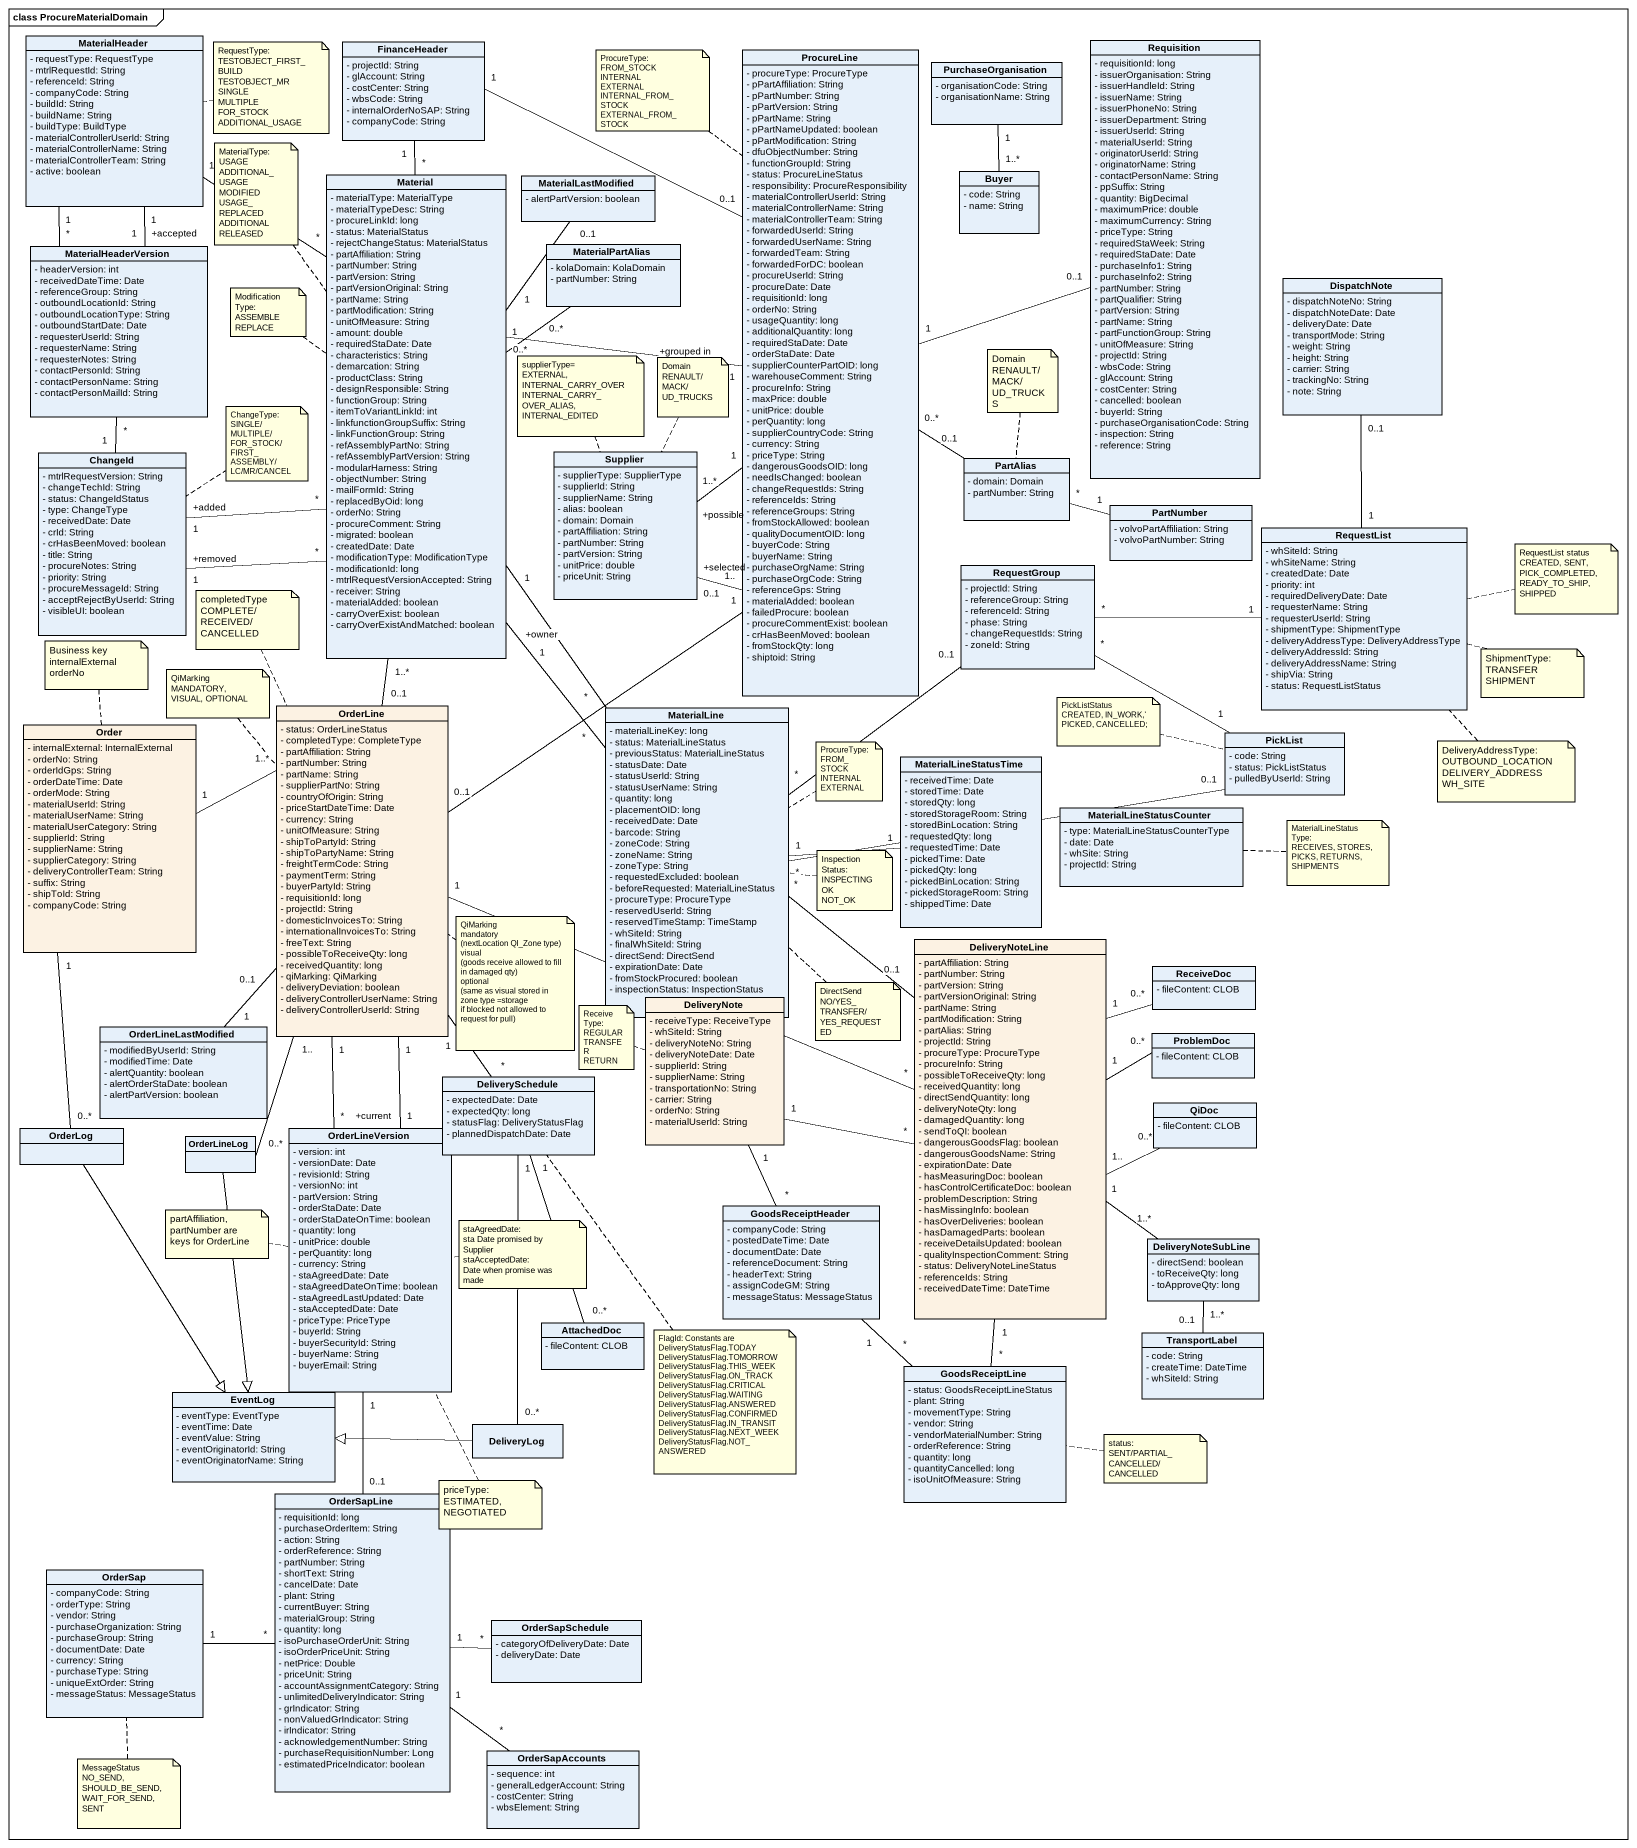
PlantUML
@startuml
mainframe class ProcureMaterialDomain
hide circle
hide empty members
skinparam classAttributeIconSize 0
class MaterialHeader {
  - requestType: RequestType
  - mtrlRequestId: String
  - referenceId: String
  - companyCode: String
  - buildId: String
  - buildName: String
  - buildType: BuildType
  - materialControllerUserId: String
  - materialControllerName: String
  - materialControllerTeam: String
  - active: boolean
}
class FinanceHeader {
  - projectId: String
  - glAccount: String
  - costCenter: String
  - wbsCode: String
  - internalOrderNoSAP: String
  - companyCode: String
}
class ProcureLine {
  - procureType: ProcureType
  - pPartAffiliation: String
  - pPartNumber: String
  - pPartVersion: String
  - pPartName: String
  - pPartNameUpdated: boolean
  - pPartModification: String
  - dfuObjectNumber: String
  - functionGroupId: String
  - status: ProcureLineStatus
  - responsibility: ProcureResponsibility
  - materialControllerUserId: String
  - materialControllerName: String
  - materialControllerTeam: String
  - forwardedUserId: String
  - forwardedUserName: String
  - forwardedTeam: String
  - forwardedForDC: boolean
  - procureUserId: String
  - procureDate: Date
  - requisitionId: long
  - orderNo: String
  - usageQuantity: long
  - additionalQuantity: long
  - requiredStaDate: Date
  - orderStaDate: Date
  - supplierCounterPartOID: long
  - warehouseComment: String
  - procureInfo: String
  - maxPrice: double
  - unitPrice: double
  - perQuantity: long
  - supplierCountryCode: String
  - currency: String
  - priceType: String
  - dangerousGoodsOID: long
  - needIsChanged: boolean
  - changeRequestIds: String
  - referenceIds: String
  - referenceGroups: String
  - fromStockAllowed: boolean
  - qualityDocumentOID: long
  - buyerCode: String
  - buyerName: String
  - purchaseOrgName: String
  - purchaseOrgCode: String
  - referenceGps: String
  - materialAdded: boolean
  - failedProcure: boolean
  - procureCommentExist: boolean
  - crHasBeenMoved: boolean
  - fromStockQty: long
  - shiptoid: String
}
class Requisition {
  - requisitionId: long
  - issuerOrganisation: String
  - issuerHandleId: String
  - issuerName: String
  - issuerPhoneNo: String
  - issuerDepartment: String
  - issuerUserId: String
  - materialUserId: String
  - originatorUserId: String
  - originatorName: String
  - contactPersonName: String
  - ppSuffix: String
  - quantity: BigDecimal
  - maximumPrice: double
  - maximumCurrency: String
  - priceType: String
  - requiredStaWeek: String
  - requiredStaDate: Date
  - purchaseInfo1: String
  - purchaseInfo2: String
  - partNumber: String
  - partQualifier: String
  - partVersion: String
  - partName: String
  - partFunctionGroup: String
  - unitOfMeasure: String
  - projectId: String
  - wbsCode: String
  - glAccount: String
  - costCenter: String
  - cancelled: boolean
  - buyerId: String
  - purchaseOrganisationCode: String
  - inspection: String
  - reference: String
}
class PurchaseOrganisation {
  - organisationCode: String
  - organisationName: String
}
class Material {
  - materialType: MaterialType
  - materialTypeDesc: String
  - procureLinkId: long
  - status: MaterialStatus
  - rejectChangeStatus: MaterialStatus
  - partAffiliation: String
  - partNumber: String
  - partVersion: String
  - partVersionOriginal: String
  - partName: String
  - partModification: String
  - unitOfMeasure: String
  - amount: double
  - requiredStaDate: Date
  - characteristics: String
  - demarcation: String
  - productClass: String
  - designResponsible: String
  - functionGroup: String
  - itemToVariantLinkId: int
  - linkfunctionGroupSuffix: String
  - linkFunctionGroup: String
  - refAssemblyPartNo: String
  - refAssemblyPartVersion: String
  - modularHarness: String
  - objectNumber: String
  - mailFormId: String
  - replacedByOid: long
  - orderNo: String
  - procureComment: String
  - migrated: boolean
  - createdDate: Date
  - modificationType: ModificationType
  - modificationId: long
  - mtrlRequestVersionAccepted: String
  - receiver: String
  - materialAdded: boolean
  - carryOverExist: boolean
  - carryOverExistAndMatched: boolean
}
class MaterialLastModified {
  - alertPartVersion: boolean
}
class Buyer {
  - code: String
  - name: String
}
class MaterialHeaderVersion {
  - headerVersion: int
  - receivedDateTime: Date
  - referenceGroup: String
  - outboundLocationId: String
  - outboundLocationType: String
  - outboundStartDate: Date
  - requesterUserId: String
  - requesterName: String
  - requesterNotes: String
  - contactPersonId: String
  - contactPersonName: String
  - contactPersonMailId: String
}
class MaterialPartAlias {
  - kolaDomain: KolaDomain
  - partNumber: String
}
class DispatchNote {
  - dispatchNoteNo: String
  - dispatchNoteDate: Date
  - deliveryDate: Date
  - transportMode: String
  - weight: String
  - height: String
  - carrier: String
  - trackingNo: String
  - note: String
}
class ChangeId {
  - mtrlRequestVersion: String
  - changeTechId: String
  - status: ChangeIdStatus
  - type: ChangeType
  - receivedDate: Date
  - crId: String
  - crHasBeenMoved: boolean
  - title: String
  - procureNotes: String
  - priority: String
  - procureMessageId: String
  - acceptRejectByUserId: String
  - visibleUI: boolean
}
class Supplier {
  - supplierType: SupplierType
  - supplierId: String
  - supplierName: String
  - alias: boolean
  - domain: Domain
  - partAffiliation: String
  - partNumber: String
  - partVersion: String
  - unitPrice: double
  - priceUnit: String
}
class PartAlias {
  - domain: Domain
  - partNumber: String
}
class PartNumber {
  - volvoPartAffiliation: String
  - volvoPartNumber: String
}
class RequestList {
  - whSiteId: String
  - whSiteName: String
  - createdDate: Date
  - priority: int
  - requiredDeliveryDate: Date
  - requesterName: String
  - requesterUserId: String
  - shipmentType: ShipmentType
  - deliveryAddressType: DeliveryAddressType
  - deliveryAddressId: String
  - deliveryAddressName: String
  - shipVia: String
  - status: RequestListStatus
}
class RequestGroup {
  - projectId: String
  - referenceGroup: String
  - referenceId: String
  - phase: String
  - changeRequestIds: String
  - zoneId: String
}
class Order #FCF2E3 {
  - internalExternal: InternalExternal
  - orderNo: String
  - orderIdGps: String
  - orderDateTime: Date
  - orderMode: String
  - materialUserId: String
  - materialUserName: String
  - materialUserCategory: String
  - supplierId: String
  - supplierName: String
  - supplierCategory: String
  - deliveryControllerTeam: String
  - suffix: String
  - shipToId: String
  - companyCode: String
}
class OrderLine #FCF2E3 {
  - status: OrderLineStatus
  - completedType: CompleteType
  - partAffiliation: String
  - partNumber: String
  - partName: String
  - supplierPartNo: String
  - countryOfOrigin: String
  - priceStartDateTime: Date
  - currency: String
  - unitOfMeasure: String
  - shipToPartyId: String
  - shipToPartyName: String
  - freightTermCode: String
  - paymentTerm: String
  - buyerPartyId: String
  - requisitionId: long
  - projectId: String
  - domesticInvoicesTo: String
  - internationalInvoicesTo: String
  - freeText: String
  - possibleToReceiveQty: long
  - receivedQuantity: long
  - qiMarking: QiMarking
  - deliveryDeviation: boolean
  - deliveryControllerUserName: String
  - deliveryControllerUserId: String
}
class MaterialLine {
  - materialLineKey: long
  - status: MaterialLineStatus
  - previousStatus: MaterialLineStatus
  - statusDate: Date
  - statusUserId: String
  - statusUserName: String
  - quantity: long
  - placementOID: long
  - receivedDate: Date
  - barcode: String
  - zoneCode: String
  - zoneName: String
  - zoneType: String
  - requestedExcluded: boolean
  - beforeRequested: MaterialLineStatus
  - procureType: ProcureType
  - reservedUserId: String
  - reservedTimeStamp: TimeStamp
  - whSiteId: String
  - finalWhSiteId: String
  - directSend: DirectSend
  - expirationDate: Date
  - fromStockProcured: boolean
  - inspectionStatus: InspectionStatus
}
class PickList {
  - code: String
  - status: PickListStatus
  - pulledByUserId: String
}
class MaterialLineStatusTime {
  - receivedTime: Date
  - storedTime: Date
  - storedQty: long
  - storedStorageRoom: String
  - storedBinLocation: String
  - requestedQty: long
  - requestedTime: Date
  - pickedTime: Date
  - pickedQty: long
  - pickedBinLocation: String
  - pickedStorageRoom: String
  - shippedTime: Date
}
class MaterialLineStatusCounter {
  - type: MaterialLineStatusCounterType
  - date: Date
  - whSite: String
  - projectId: String
}
class DeliveryNoteLine #FCF2E3 {
  - partAffiliation: String
  - partNumber: String
  - partVersion: String
  - partVersionOriginal: String
  - partName: String
  - partModification: String
  - partAlias: String
  - projectId: String
  - procureType: ProcureType
  - procureInfo: String
  - possibleToReceiveQty: long
  - receivedQuantity: long
  - directSendQuantity: long
  - deliveryNoteQty: long
  - damagedQuantity: long
  - sendToQI: boolean
  - dangerousGoodsFlag: boolean
  - dangerousGoodsName: String
  - expirationDate: Date
  - hasMeasuringDoc: boolean
  - hasControlCertificateDoc: boolean
  - problemDescription: String
  - hasMissingInfo: boolean
  - hasOverDeliveries: boolean
  - hasDamagedParts: boolean
  - receiveDetailsUpdated: boolean
  - qualityInspectionComment: String
  - status: DeliveryNoteLineStatus
  - referenceIds: String
  - receivedDateTime: DateTime
}
class ReceiveDoc {
  - fileContent: CLOB
}
class DeliveryNote #FCF2E3 {
  - receiveType: ReceiveType
  - whSiteId: String
  - deliveryNoteNo: String
  - deliveryNoteDate: Date
  - supplierId: String
  - supplierName: String
  - transportationNo: String
  - carrier: String
  - orderNo: String
  - materialUserId: String
}
class OrderLineLastModified {
  - modifiedByUserId: String
  - modifiedTime: Date
  - alertQuantity: boolean
  - alertOrderStaDate: boolean
  - alertPartVersion: boolean
}
class ProblemDoc {
  - fileContent: CLOB
}
class DeliverySchedule {
  - expectedDate: Date
  - expectedQty: long
  - statusFlag: DeliveryStatusFlag
  - plannedDispatchDate: Date
}
class OrderLog
class OrderLineLog
class OrderLineVersion {
  - version: int
  - versionDate: Date
  - revisionId: String
  - versionNo: int
  - partVersion: String
  - orderStaDate: Date
  - orderStaDateOnTime: boolean
  - quantity: long
  - unitPrice: double
  - perQuantity: long
  - currency: String
  - staAgreedDate: Date
  - staAgreedDateOnTime: boolean
  - staAgreedLastUpdated: Date
  - staAcceptedDate: Date
  - priceType: PriceType
  - buyerId: String
  - buyerSecurityId: String
  - buyerName: String
  - buyerEmail: String
}
class QiDoc {
  - fileContent: CLOB
}
class GoodsReceiptHeader {
  - companyCode: String
  - postedDateTime: Date
  - documentDate: Date
  - referenceDocument: String
  - headerText: String
  - assignCodeGM: String
  - messageStatus: MessageStatus
}
class DeliveryNoteSubLine {
  - directSend: boolean
  - toReceiveQty: long
  - toApproveQty: long
}
class AttachedDoc {
  - fileContent: CLOB
}
class TransportLabel {
  - code: String
  - createTime: DateTime
  - whSiteId: String
}
class GoodsReceiptLine {
  - status: GoodsReceiptLineStatus
  - plant: String
  - movementType: String
  - vendor: String
  - vendorMaterialNumber: String
  - orderReference: String
  - quantity: long
  - quantityCancelled: long
  - isoUnitOfMeasure: String
}
class EventLog {
  - eventType: EventType
  - eventTime: Date
  - eventValue: String
  - eventOriginatorId: String
  - eventOriginatorName: String
}
class DeliveryLog
class OrderSapLine {
  - requisitionId: long
  - purchaseOrderItem: String
  - action: String
  - orderReference: String
  - partNumber: String
  - shortText: String
  - cancelDate: Date
  - plant: String
  - currentBuyer: String
  - materialGroup: String
  - quantity: long
  - isoPurchaseOrderUnit: String
  - isoOrderPriceUnit: String
  - netPrice: Double
  - priceUnit: String
  - accountAssignmentCategory: String
  - unlimitedDeliveryIndicator: String
  - grIndicator: String
  - nonValuedGrIndicator: String
  - irIndicator: String
  - acknowledgementNumber: String
  - purchaseRequisitionNumber: Long
  - estimatedPriceIndicator: boolean
}
class OrderSap {
  - companyCode: String
  - orderType: String
  - vendor: String
  - purchaseOrganization: String
  - purchaseGroup: String
  - documentDate: Date
  - currency: String
  - purchaseType: String
  - uniqueExtOrder: String
  - messageStatus: MessageStatus
}
class OrderSapSchedule {
  - categoryOfDeliveryDate: Date
  - deliveryDate: Date
}
class OrderSapAccounts {
  - sequence: int
  - generalLedgerAccount: String
  - costCenter: String
  - wbsElement: String
}
MaterialHeader "1" -- "*" Material
MaterialHeader "1" -- "*" MaterialHeaderVersion
MaterialHeader "1" -- "+accepted\n1" MaterialHeaderVersion
FinanceHeader "1" -- "0..1" ProcureLine
ProcureLine "1" -right- "0..1" Requisition
ProcureLine "1.." -- "+selected\n0..1" Supplier
ProcureLine "1" -- "+possible\n1..*" Supplier
ProcureLine "0..*" -- "0..1" PartAlias
PurchaseOrganisation "1" -- "1..*" Buyer
Material "*" -up- "1" FinanceHeader
Material "0..*" -right- "+grouped in\n1" ProcureLine
Material "1" -up- "0..1" MaterialLastModified
Material "1" -up- "0..*" MaterialPartAlias
Material "*" -left- "+removed\n1" ChangeId
Material "1..*" -- "0..1" OrderLine
Material "+owner\n1" -- "*" MaterialLine
Material "1" -- "*" MaterialLine
MaterialHeaderVersion "*" -- "1" ChangeId
ChangeId "+added\n1" -right- "*" Material
PartAlias "*" -right- "1" PartNumber
RequestList "1" -up- "0..1" DispatchNote
RequestList "1" -left- "*" RequestGroup
RequestGroup "*" -right- "1" PickList
Order "1" -right- "1..*" OrderLine
Order "1" -- "0..*" OrderLog
OrderLine "0..1" -up- "1" ProcureLine
OrderLine "1" -right- "*" DeliveryNoteLine
OrderLine "1" -- "*" DeliverySchedule
OrderLine "1.." -- "0..*" OrderLineLog
OrderLine "1" -- "*" OrderLineVersion
OrderLine "1" -- "+current\n1" OrderLineVersion
MaterialLine "*" -up- "0..1" RequestGroup
MaterialLine "*" -right- "0..1" PickList
MaterialLine "1" -right- "1" MaterialLineStatusTime
MaterialLine "*" -- "0..1" DeliveryNoteLine
DeliveryNoteLine "1" -up- "0..*" ReceiveDoc
DeliveryNoteLine "1" -right- "0..*" ProblemDoc
DeliveryNoteLine "1.." -right- "0..*" QiDoc
DeliveryNoteLine "1" -- "1..*" DeliveryNoteSubLine
DeliveryNoteLine "1" -- "*" GoodsReceiptLine
DeliveryNote "1" -right- "*" DeliveryNoteLine
DeliveryNote "1" -- "*" GoodsReceiptHeader
OrderLineLastModified "1" -up- "0..1" OrderLine
DeliverySchedule "1" -- "0..*" AttachedDoc
OrderLog --|> EventLog
OrderLineLog --|> EventLog
OrderLineVersion "1" -- "0..1" OrderSapLine
GoodsReceiptHeader "1" -- "*" GoodsReceiptLine
DeliveryNoteSubLine "1..*" -- "0..1" TransportLabel
DeliveryLog "0..*" -up- "1" DeliverySchedule
DeliveryLog -left-|> EventLog
OrderSapLine "1" -right- "*" OrderSapSchedule
OrderSapLine "1" -- "*" OrderSapAccounts
OrderSap "1" -right- "*" OrderSapLine
note right of MaterialHeader
  RequestType:
  TESTOBJECT_FIRST_BUILD
  TESTOBJECT_MR
  SINGLE
  MULTIPLE
  FOR_STOCK
  ADDITIONAL_USAGE
end note
note top of ProcureLine
  ProcureType:
  FROM_STOCK
  INTERNAL
  EXTERNAL
  INTERNAL_FROM_STOCK
  EXTERNAL_FROM_STOCK
end note
note top of Material
  MaterialType:
  USAGE
  ADDITIONAL_USAGE
  MODIFIED
  USAGE_REPLACED
  ADDITIONAL
  RELEASED
end note
note top of Material
  ModificationType:
  ASSEMBLE
  REPLACE
end note
note top of Supplier
  supplierType=
  EXTERNAL,
  INTERNAL_CARRY_OVER
  INTERNAL_CARRY_OVER_ALIAS,
  INTERNAL_EDITED
end note
note top of Supplier
  Domain
  RENAULT/
  MACK/
  UD_TRUCKS
end note
note top of PartAlias
  Domain
  RENAULT/
  MACK/
  UD_TRUCKS
end note
note top of ChangeId
  ChangeType:
  SINGLE/MULTIPLE/
  FOR_STOCK/
  FIRST_ASSEMBLY/
  LC/MR/CANCEL
end note
note right of RequestList
  RequestList status
  CREATED, SENT, PICK_COMPLETED,
  READY_TO_SHIP, SHIPPED
end note
note top of OrderLine
  completedType
  COMPLETE/
  RECEIVED/
  CANCELLED
end note
note top of Order
  Business key
  internalExternal
  orderNo
end note
note right of RequestList
  ShipmentType:
  TRANSFER
  SHIPMENT
end note
note top of OrderLine
  QiMarking
  MANDATORY, VISUAL, OPTIONAL
end note
note left of PickList
  PickListStatus
  CREATED, IN_WORK,'
  PICKED, CANCELLED;
end note
note right of MaterialLine
  ProcureType:
  FROM_STOCK
  INTERNAL
  EXTERNAL
end note
note bottom of RequestList
  DeliveryAddressType:
  OUTBOUND_LOCATION
  DELIVERY_ADDRESS
  WH_SITE
end note
note right of MaterialLine
  InspectionStatus:
  INSPECTING
  OK
  NOT_OK
end note
note right of MaterialLineStatusCounter
  MaterialLineStatusType:
  RECEIVES, STORES,
  PICKS, RETURNS, SHIPMENTS
end note
note bottom of OrderLine
  QiMarking
  mandatory
  (nextLocation QI_Zone type)
  visual
  (goods receive allowed to fill
  in damaged qty)
  optional
  (same as visual stored in
  zone type =storage
  if blocked not allowed to
  request for pull)
end note
note left of DeliveryNote
  ReceiveType:
  REGULAR
  TRANSFER
  RETURN
end note
note bottom of MaterialLine
  DirectSend
  NO/YES_TRANSFER/
  YES_REQUESTED
end note
note left of OrderLineVersion
  partAffiliation,
  partNumber are
  keys for OrderLine
end note
note right of OrderLineVersion
  staAgreedDate:
  sta Date promised by Supplier
  staAcceptedDate:
  Date when promise was made
end note
note bottom of DeliverySchedule
  FlagId: Constants are
  DeliveryStatusFlag.TODAY
  DeliveryStatusFlag.TOMORROW
  DeliveryStatusFlag.THIS_WEEK
  DeliveryStatusFlag.ON_TRACK
  DeliveryStatusFlag.CRITICAL
  DeliveryStatusFlag.WAITING
  DeliveryStatusFlag.ANSWERED
  DeliveryStatusFlag.CONFIRMED
  DeliveryStatusFlag.IN_TRANSIT
  DeliveryStatusFlag.NEXT_WEEK
  DeliveryStatusFlag.NOT_ANSWERED
end note
note right of GoodsReceiptLine
  status:
  SENT/PARTIAL_CANCELLED/CANCELLED
end note
note bottom of OrderLineVersion
  priceType:
  ESTIMATED,
  NEGOTIATED
end note
note bottom of OrderSap
  MessageStatus
  NO_SEND,
  SHOULD_BE_SEND,
  WAIT_FOR_SEND,
  SENT
end note
@enduml
